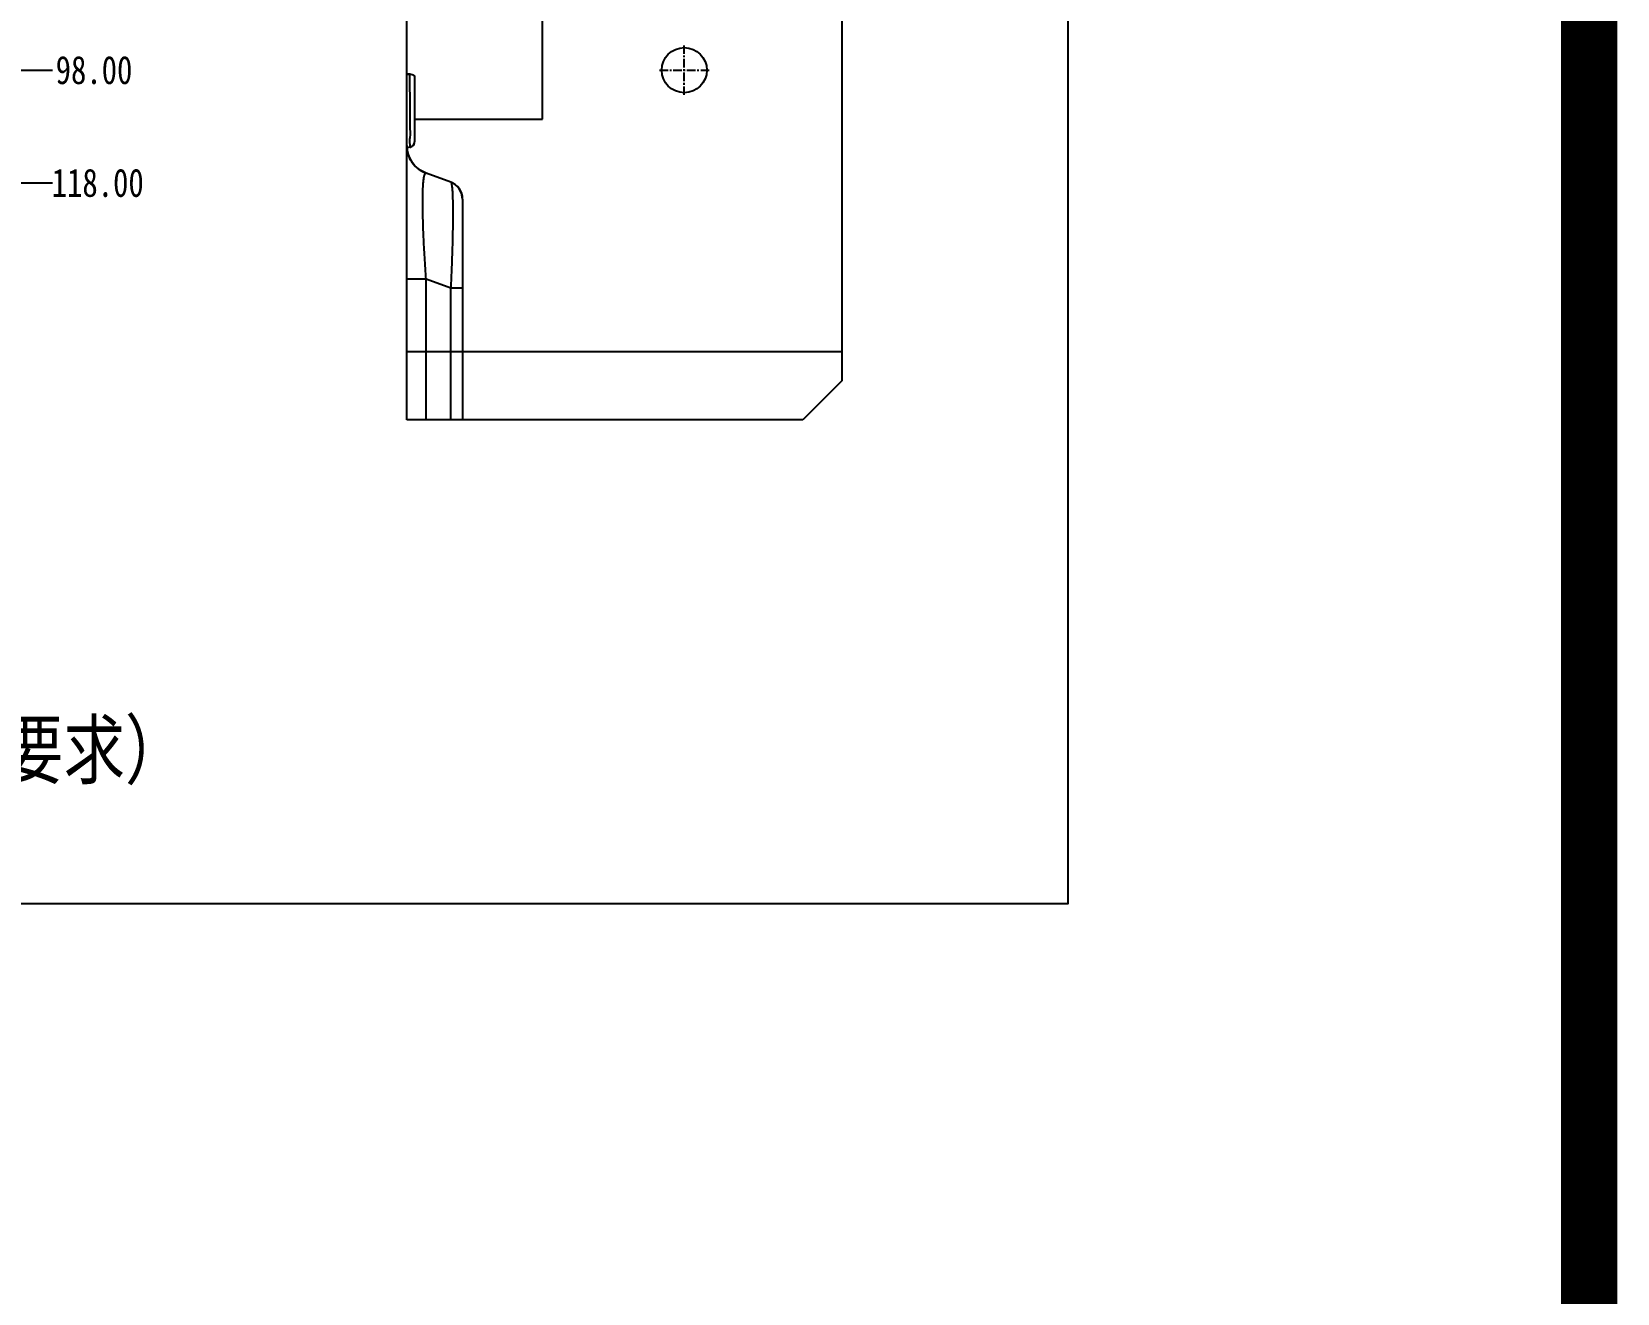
# Model space of a CAD drawing. Header units: millimetres. Extents: x 3054 to 4939, y -1170 to 130.
# Drawn here: x 4657.5 to 4938.6, y -520 to -296.3 of the extents above; entities that cross this region are included whole.
import ezdxf

# ---------------------------------------------------------------- set-up
doc = ezdxf.new("R2010")
doc.units = ezdxf.units.MM
doc.header["$LTSCALE"] = 16.335
doc.header["$PDMODE"] = 3
doc.header["$PDSIZE"] = 0.3125
doc.linetypes.add('CENTER', pattern=[0.6, 0.375, -0.075, 0.075, -0.075])
doc.layers.get('0').update_dxf_attribs({"linetype": 'CONTINUOUS'})
doc.layers.get('Defpoints').update_dxf_attribs({"linetype": 'CONTINUOUS'})
doc.layers.add('21', color=7, linetype='CONTINUOUS')
doc.styles.get("Standard").update_dxf_attribs({"font": 'txt', "width": 0.8})
doc.dimstyles.get("Standard").update_dxf_attribs({"dimtxt": 0.15625, "dimasz": 0.1875, "dimexe": 0.125, "dimexo": 0.0625, "dimtad": 0, "dimtih": 1, "dimtoh": 1, "dimdsep": 46, "dimtxsty": 'Standard', "dimcen": 0.09, "dimadec": 0, "dimazin": 0, "dimtp": 0.01, "dimtm": 0.01, "dimtfac": 1, "dimtofl": 0, "dimtmove": 0, "dimatfit": 3, "dimfxl": 0, "dimtolj": 1, "dimarcsym": 0})

# ---------------------------------------------------------------- blocks, each defined once
blk = doc.blocks.new('*D333')
at = {"color": 4, "lineweight": -2}
blk.add_line((4588.16, -303.08), (4661.18, -303.08), dxfattribs=at)
at = {"layer": 'Defpoints', "color": 0}
for p in [(4492.76, -205.08), (4588.16, -303.08), (4661.18, -303.08)]:
    blk.add_point(p, dxfattribs=at)
at = {"color": 6, "insert": (4668.52, -303.08), "char_height": 5, "attachment_point": 5}
blk.add_mtext('\\A1;98.00', dxfattribs=at)
blk = doc.blocks.new('*D334')
at = {"color": 4, "lineweight": -2}
blk.add_line((4619.1, -323.08), (4661.18, -323.08), dxfattribs=at)
at = {"layer": 'Defpoints', "color": 0}
for p in [(4492.76, -205.08), (4619.1, -323.08), (4661.18, -323.08)]:
    blk.add_point(p, dxfattribs=at)
at = {"color": 6, "insert": (4669.18, -323.08), "char_height": 5, "attachment_point": 5}
blk.add_mtext('\\A1;118.00', dxfattribs=at)

msp = doc.modelspace()

# ---------------------------------------------------------------- linework, layer by layer
at = {"color": 6, "linetype": 'Continuous'}
for p, q in [((4723.981, -365.077), (4723.981, -45.077)), ((4801.176, -358.077), (4801.176, -52.077)), ((4748.027, -311.758), (4748.027, -273.911)), ((4724.507, -303.789), (4723.981, -303.754)), ((4723.981, -303.773), (4724.507, -303.809)), ((4725.351, -304.206), (4725.351, -315.769)), ((4725.351, -311.758), (4748.027, -311.758)), ((4724.524, -316.753), (4723.981, -316.849)), ((4724.524, -316.753), (4724.699, -316.706)), ((4724.699, -316.706), (4724.865, -316.626)), ((4724.865, -316.626), (4725.019, -316.512)), ((4725.019, -316.512), (4725.153, -316.365)), ((4725.153, -316.365), (4725.258, -316.188)), ((4725.258, -316.188), (4725.327, -315.986)), ((4725.327, -315.986), (4725.351, -315.769)), ((4727.402, -321.335), (4726.346, -320.807)), ((4731.77, -322.924), (4727.402, -321.335)), ((4733.876, -325.931), (4733.876, -365.077)), ((4727.402, -340.166), (4723.981, -340.166)), ((4731.77, -341.756), (4727.402, -340.166)), ((4727.402, -365.077), (4727.402, -340.166)), ((4733.876, -341.756), (4731.77, -341.756)), ((4731.77, -365.077), (4731.77, -341.756)), ((4801.176, -353.047), (4723.981, -353.047)), ((4801.176, -358.077), (4794.176, -365.077)), ((4794.176, -365.077), (4723.981, -365.077))]:
    msp.add_line(p, q, dxfattribs=at)
at = {"const_width": 10}
msp.add_lwpolyline([(4114.316, 125.258), (4933.609, 125.258), (4933.609, -1165.194), (4114.316, -1165.194)], close=True, dxfattribs=at)
msp.add_lwpolyline([(4247.856, 24.761), (4841.191, 24.761), (4841.191, -450.887), (4247.856, -450.887)], close=True)
at = {"color": 6, "linetype": 'Continuous'}
for points in [[(4726.346, -320.807), (4725.41, -320.029), (4724.658, -319.013), (4724.158, -317.794), (4723.981, -316.448)], [(4733.876, -325.931), (4733.693, -324.865), (4733.211, -323.979), (4732.538, -323.329), (4731.77, -322.924)]]:
    msp.add_lwpolyline(points, dxfattribs=at)
for centre, radius, start, end in [((4729.181, -316.448), 5.2, 180, 250), ((4724.351, -315.769), 1, 280, 0), ((4730.676, -325.931), 3.2, 0, 70)]:
    msp.add_arc(centre, radius, start, end, dxfattribs=at)
for points, knots in [([(4724.524, -316.753), (4724.676, -316.727), (4724.396, -315.853), (4724.68, -314.85), (4724.524, -312.681), (4724.588, -310.116), (4724.541, -307.047), (4724.522, -304.907), (4724.507, -303.789)], [0, 0, 0, 0, 0.0355833, 0.1343373, 0.2944957, 0.5035709, 0.7414458, 1, 1, 1, 1]), ([(4724.507, -303.789), (4724.647, -303.799), (4724.9, -303.842), (4725.209, -303.956), (4725.351, -304.127), (4725.351, -304.206)], [0, 0, 0, 0, 0.4226098, 0.7632875, 1, 1, 1, 1]), ([(4725.351, -304.225), (4725.351, -304.147), (4725.21, -303.975), (4724.899, -303.861), (4724.646, -303.818), (4724.507, -303.809)], [0, 0, 0, 0, 0.2348171, 0.5798715, 1, 1, 1, 1]), ([(4727.402, -340.166), (4727.308, -338.873), (4727.142, -336.365), (4726.98, -333.289), (4726.888, -330.974), (4726.839, -329.381), (4726.809, -327.902), (4726.798, -326.551), (4726.806, -325.338), (4726.834, -324.273), (4726.88, -323.365), (4726.936, -322.709), (4726.993, -322.27), (4727.038, -322.005), (4727.086, -321.783), (4727.139, -321.605), (4727.195, -321.47), (4727.255, -321.377), (4727.327, -321.324), (4727.38, -321.327), (4727.402, -321.335)], [0, 0, 0, 0, 0.2044814, 0.3966061, 0.48603, 0.5700727, 0.6480666, 0.719346, 0.7832895, 0.839444, 0.8874057, 0.9267886, 0.9431602, 0.9573003, 0.9692188, 0.9789443, 0.9865453, 0.9921886, 0.9963159, 1, 1, 1, 1]), ([(4731.77, -322.924), (4731.788, -322.931), (4731.824, -322.97), (4731.883, -323.106), (4731.943, -323.388), (4732.002, -323.846), (4732.052, -324.47), (4732.091, -325.253), (4732.12, -326.19), (4732.137, -327.272), (4732.142, -328.49), (4732.136, -329.836), (4732.11, -331.85), (4732.048, -334.594), (4731.931, -338.092), (4731.828, -340.513), (4731.77, -341.756)], [0, 0, 0, 0, 0.0030358, 0.0078418, 0.0237159, 0.048249, 0.0814195, 0.1230704, 0.172831, 0.2302723, 0.2949595, 0.3664177, 0.4440199, 0.6149921, 0.8023769, 1, 1, 1, 1])]:
    msp.add_open_spline(points, degree=3, knots=knots, dxfattribs=at)
at = {"layer": '21', "color": 1, "linetype": 'CENTER', "ltscale": 0.248791}
for p, q in [((4773.176, -307.477), (4773.176, -298.677)), ((4768.776, -303.077), (4777.576, -303.077))]:
    msp.add_line(p, q, dxfattribs=at)
at = {"layer": '21', "color": 7, "linetype": 'Continuous'}
msp.add_circle((4773.176, -303.077), 4, dxfattribs=at)

# ---------------------------------------------------------------- texts
at = {"insert": (4477.593, -401.916), "char_height": 10, "width": 231.00041, "attachment_point": 1}
msp.add_mtext('{\\fSimSun|b0|i0|c134|p2;TSK2126下烤盘\\P前模芯（水路接头螺牙需要咨询客户要求）}', dxfattribs=at)

# ---------------------------------------------------------------- dimensions: what is measured, and where the dimension line sits
for feature_location, offset, picture, middle in [((4588.159, -303.077), (73.026, 0), '*D333', (4668.518, -303.077)), ((4619.098, -323.077), (42.087, 0), '*D334', (4669.185, -323.077))]:
    dim = msp.add_ordinate_dim(feature_location=feature_location, offset=offset, dtype=0, origin=(4492.764, -205.077), dimstyle='Standard', override={"dimtxt": 5, "dimasz": 5, "dimexe": 0, "dimexo": 0, "dimgap": 0, "dimtih": 0, "dimtoh": 0, "dimzin": 0, "dimcen": 0, "dimclrd": 4, "dimclre": 4, "dimclrt": 6, "dimadec": 2, "dimtp": 0, "dimtm": 0, "dimtzin": 0})
    dim.commit()
    dim.dimension.update_dxf_attribs({"geometry": picture, "text_midpoint": middle})

doc.saveas('drawing.dxf')
